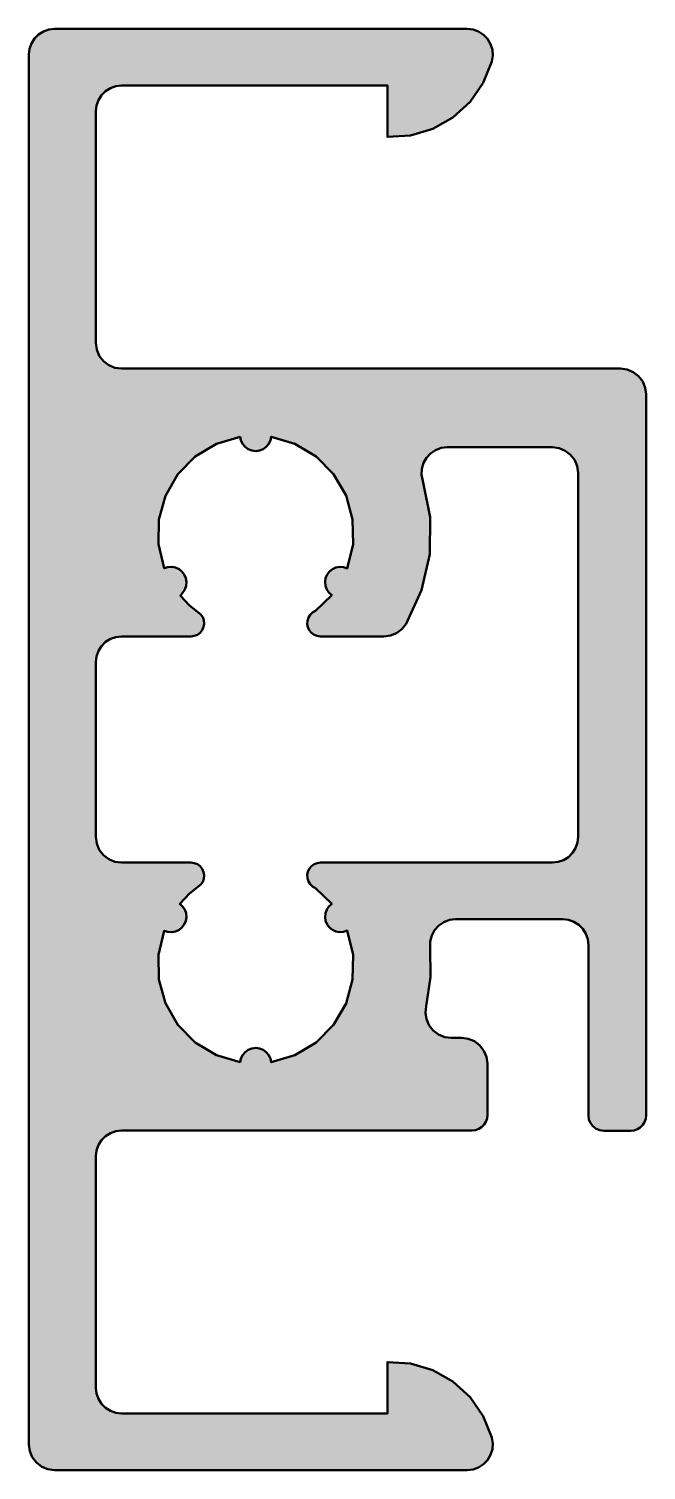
# Model space of a CAD drawing. Extents: x 0 to 12, y 0 to 28.
import ezdxf

# ---------------------------------------------------------------- set-up
doc = ezdxf.new("R2010")
doc.units = 0
doc.layers.add('0S-Alu contour', color=7, linetype='Continuous', lineweight=50)
doc.layers.add('0S-Alu hatch', color=252, linetype='Continuous', lineweight=25)

# ---------------------------------------------------------------- blocks, each defined once
blk = doc.blocks.new('333780__DE70BE5F_2194_49CC_A51D_D94FEA0F020E_')
at = {"layer": '0S-Alu hatch'}
h = blk.add_hatch(color=256, dxfattribs=at)
h.paths.add_polyline_path([(0.5, 0), (8.506, 0), (8.62, 0.013), (8.728, 0.052), (8.824, 0.114), (8.904, 0.197), (8.962, 0.296), (8.997, 0.405), (9.005, 0.52), (8.988, 0.633), (8.82, 1.05), (8.563, 1.419), (8.231, 1.722), (7.839, 1.943), (7.409, 2.071), (6.96, 2.1), (6.96, 1.1), (1.8, 1.1), (1.689, 1.113), (1.583, 1.15), (1.488, 1.209), (1.409, 1.288), (1.35, 1.383), (1.313, 1.489), (1.3, 1.6), (1.3, 6.1), (1.313, 6.211), (1.35, 6.317), (1.409, 6.412), (1.488, 6.491), (1.583, 6.55), (1.689, 6.587), (1.8, 6.6), (8.6, 6.6), (8.667, 6.608), (8.73, 6.63), (8.787, 6.665), (8.835, 6.713), (8.87, 6.77), (8.893, 6.833), (8.9, 6.9), (8.9, 7.898), (8.883, 8.027), (8.833, 8.148), (8.754, 8.251), (8.65, 8.331), (8.529, 8.381), (8.4, 8.398), (8.197, 8.398), (8.07, 8.414), (7.951, 8.463), (7.848, 8.54), (7.768, 8.641), (7.717, 8.759), (7.697, 8.886), (7.711, 9.014), (7.796, 9.579), (7.786, 10.151), (7.788, 10.27), (7.818, 10.386), (7.875, 10.491), (7.954, 10.579), (8.053, 10.646), (8.165, 10.688), (8.283, 10.702), (10.36, 10.702), (10.471, 10.69), (10.577, 10.653), (10.672, 10.593), (10.751, 10.514), (10.811, 10.419), (10.848, 10.314), (10.86, 10.202), (10.86, 6.893), (10.87, 6.815), (10.9, 6.743), (10.948, 6.681), (11.01, 6.633), (11.082, 6.603), (11.16, 6.593), (11.68, 6.593), (11.747, 6.601), (11.81, 6.623), (11.867, 6.659), (11.915, 6.706), (11.95, 6.763), (11.973, 6.826), (11.98, 6.893), (11.98, 20.9), (11.963, 21.029), (11.913, 21.15), (11.834, 21.254), (11.73, 21.333), (11.609, 21.383), (11.48, 21.4), (1.8, 21.4), (1.671, 21.417), (1.55, 21.467), (1.446, 21.546), (1.367, 21.65), (1.317, 21.771), (1.3, 21.9), (1.3, 26.4), (1.313, 26.511), (1.35, 26.617), (1.409, 26.712), (1.488, 26.791), (1.583, 26.85), (1.689, 26.887), (1.8, 26.9), (6.96, 26.9), (6.96, 25.9), (7.409, 25.929), (7.839, 26.057), (8.231, 26.278), (8.563, 26.581), (8.82, 26.95), (8.988, 27.367), (9.005, 27.48), (8.997, 27.595), (8.962, 27.704), (8.904, 27.803), (8.824, 27.886), (8.728, 27.948), (8.62, 27.987), (8.506, 28), (0.5, 28), (0.389, 27.987), (0.283, 27.95), (0.188, 27.891), (0.109, 27.812), (0.05, 27.717), (0.013, 27.611), (0, 27.5), (0, 0.5), (0.017, 0.371), (0.067, 0.25), (0.146, 0.146), (0.25, 0.067), (0.371, 0.017)])
h.paths.add_polyline_path([(3.64, 8.063), (3.228, 8.31), (2.891, 8.653), (2.651, 9.069), (2.523, 9.532), (2.515, 10.013), (2.629, 10.48), (2.699, 10.457), (2.773, 10.452), (2.846, 10.466), (2.914, 10.497), (2.972, 10.544), (3.017, 10.603), (3.046, 10.671), (3.057, 10.745), (3.05, 10.819), (3.025, 10.889), (2.984, 10.951), (2.929, 11), (3.119, 11.203), (3.337, 11.375), (3.374, 11.429), (3.396, 11.49), (3.402, 11.556), (3.391, 11.62), (3.365, 11.68), (3.324, 11.731), (3.271, 11.77), (3.21, 11.794), (3.146, 11.802), (1.8, 11.802), (1.671, 11.819), (1.55, 11.869), (1.446, 11.949), (1.367, 12.052), (1.317, 12.173), (1.3, 12.302), (1.3, 15.698), (1.313, 15.809), (1.35, 15.915), (1.409, 16.009), (1.488, 16.089), (1.583, 16.148), (1.689, 16.185), (1.8, 16.198), (3.146, 16.198), (3.21, 16.206), (3.271, 16.23), (3.324, 16.269), (3.365, 16.32), (3.391, 16.38), (3.402, 16.444), (3.396, 16.51), (3.374, 16.571), (3.337, 16.625), (3.119, 16.797), (2.942, 16.986), (3.025, 17.111), (3.05, 17.181), (3.057, 17.255), (3.046, 17.329), (3.017, 17.397), (2.972, 17.456), (2.914, 17.503), (2.846, 17.534), (2.773, 17.548), (2.699, 17.543), (2.629, 17.52), (2.515, 17.987), (2.523, 18.468), (2.651, 18.931), (2.891, 19.347), (3.228, 19.69), (3.64, 19.937), (4.101, 20.073), (4.117, 20.001), (4.15, 19.934), (4.198, 19.877), (4.259, 19.834), (4.328, 19.807), (4.402, 19.798), (4.476, 19.807), (4.545, 19.834), (4.606, 19.878), (4.654, 19.934), (4.687, 20.001), (4.703, 20.074), (5.164, 19.939), (5.577, 19.692), (5.915, 19.349), (6.156, 18.932), (6.284, 18.468), (6.292, 17.987), (6.178, 17.519), (6.107, 17.543), (6.033, 17.548), (5.96, 17.535), (5.892, 17.504), (5.833, 17.457), (5.788, 17.398), (5.759, 17.329), (5.748, 17.255), (5.755, 17.181), (5.781, 17.111), (5.823, 17.049), (5.878, 17), (5.563, 16.692), (5.507, 16.661), (5.46, 16.617), (5.426, 16.562), (5.407, 16.501), (5.403, 16.437), (5.415, 16.374), (5.443, 16.316), (5.484, 16.267), (5.536, 16.229), (5.596, 16.206), (5.659, 16.198), (6.891, 16.198), (7.019, 16.214), (7.138, 16.263), (7.241, 16.34), (7.32, 16.441), (7.623, 17.094), (7.781, 17.796), (7.788, 18.516), (7.643, 19.221), (7.621, 19.336), (7.626, 19.453), (7.658, 19.566), (7.716, 19.668), (7.796, 19.753), (7.893, 19.818), (8.003, 19.859), (8.12, 19.872), (10.16, 19.872), (10.289, 19.855), (10.41, 19.805), (10.514, 19.726), (10.593, 19.622), (10.643, 19.502), (10.66, 19.372), (10.66, 12.302), (10.648, 12.191), (10.611, 12.085), (10.551, 11.991), (10.472, 11.911), (10.377, 11.852), (10.271, 11.815), (10.16, 11.802), (5.659, 11.802), (5.595, 11.794), (5.535, 11.771), (5.484, 11.733), (5.443, 11.684), (5.415, 11.626), (5.403, 11.563), (5.407, 11.499), (5.426, 11.438), (5.46, 11.383), (5.507, 11.339), (5.563, 11.308), (5.878, 11), (5.823, 10.951), (5.781, 10.889), (5.755, 10.819), (5.748, 10.745), (5.759, 10.671), (5.788, 10.602), (5.833, 10.543), (5.892, 10.496), (5.96, 10.465), (6.033, 10.452), (6.107, 10.457), (6.178, 10.481), (6.292, 10.013), (6.284, 9.532), (6.156, 9.068), (5.915, 8.651), (5.577, 8.308), (5.164, 8.061), (4.703, 7.926), (4.687, 7.999), (4.654, 8.066), (4.606, 8.122), (4.545, 8.166), (4.476, 8.193), (4.402, 8.202), (4.328, 8.193), (4.259, 8.166), (4.198, 8.123), (4.15, 8.066), (4.117, 7.999), (4.101, 7.927)])
at = {"layer": '0S-Alu contour', "color": 7}
for points in [[(0.5, 0), (8.506, 0), (8.62, 0.013), (8.728, 0.052), (8.824, 0.114), (8.904, 0.197), (8.962, 0.296), (8.997, 0.405), (9.005, 0.52), (8.988, 0.633), (8.82, 1.05), (8.563, 1.419), (8.231, 1.722), (7.839, 1.943), (7.409, 2.071), (6.96, 2.1), (6.96, 1.1), (1.8, 1.1), (1.689, 1.113), (1.583, 1.15), (1.488, 1.209), (1.409, 1.288), (1.35, 1.383), (1.313, 1.489), (1.3, 1.6), (1.3, 6.1), (1.313, 6.211), (1.35, 6.317), (1.409, 6.412), (1.488, 6.491), (1.583, 6.55), (1.689, 6.587), (1.8, 6.6), (8.6, 6.6), (8.667, 6.608), (8.73, 6.63), (8.787, 6.665), (8.835, 6.713), (8.87, 6.77), (8.893, 6.833), (8.9, 6.9), (8.9, 7.898), (8.883, 8.027), (8.833, 8.148), (8.754, 8.251), (8.65, 8.331), (8.529, 8.381), (8.4, 8.398), (8.197, 8.398), (8.07, 8.414), (7.951, 8.463), (7.848, 8.54), (7.768, 8.641), (7.717, 8.759), (7.697, 8.886), (7.711, 9.014), (7.796, 9.579), (7.786, 10.151), (7.788, 10.27), (7.818, 10.386), (7.875, 10.491), (7.954, 10.579), (8.053, 10.646), (8.165, 10.688), (8.283, 10.702), (10.36, 10.702), (10.471, 10.69), (10.577, 10.653), (10.672, 10.593), (10.751, 10.514), (10.811, 10.419), (10.848, 10.314), (10.86, 10.202), (10.86, 6.893), (10.87, 6.815), (10.9, 6.743), (10.948, 6.681), (11.01, 6.633), (11.082, 6.603), (11.16, 6.593), (11.68, 6.593), (11.747, 6.601), (11.81, 6.623), (11.867, 6.659), (11.915, 6.706), (11.95, 6.763), (11.973, 6.826), (11.98, 6.893), (11.98, 20.9), (11.963, 21.029), (11.913, 21.15), (11.834, 21.254), (11.73, 21.333), (11.609, 21.383), (11.48, 21.4), (1.8, 21.4), (1.671, 21.417), (1.55, 21.467), (1.446, 21.546), (1.367, 21.65), (1.317, 21.771), (1.3, 21.9), (1.3, 26.4), (1.313, 26.511), (1.35, 26.617), (1.409, 26.712), (1.488, 26.791), (1.583, 26.85), (1.689, 26.887), (1.8, 26.9), (6.96, 26.9), (6.96, 25.9), (7.409, 25.929), (7.839, 26.057), (8.231, 26.278), (8.563, 26.581), (8.82, 26.95), (8.988, 27.367), (9.005, 27.48), (8.997, 27.595), (8.962, 27.704), (8.904, 27.803), (8.824, 27.886), (8.728, 27.948), (8.62, 27.987), (8.506, 28), (0.5, 28), (0.389, 27.987), (0.283, 27.95), (0.188, 27.891), (0.109, 27.812), (0.05, 27.717), (0.013, 27.611), (0, 27.5), (0, 0.5), (0.017, 0.371), (0.067, 0.25), (0.146, 0.146), (0.25, 0.067), (0.371, 0.017), (0.5, 0)], [(3.64, 8.063), (3.228, 8.31), (2.891, 8.653), (2.651, 9.069), (2.523, 9.532), (2.515, 10.013), (2.629, 10.48), (2.699, 10.457), (2.773, 10.452), (2.846, 10.466), (2.914, 10.497), (2.972, 10.544), (3.017, 10.603), (3.046, 10.671), (3.057, 10.745), (3.05, 10.819), (3.025, 10.889), (2.984, 10.951), (2.929, 11), (3.119, 11.203), (3.337, 11.375), (3.374, 11.429), (3.396, 11.49), (3.402, 11.556), (3.391, 11.62), (3.365, 11.68), (3.324, 11.731), (3.271, 11.77), (3.21, 11.794), (3.146, 11.802), (1.8, 11.802), (1.671, 11.819), (1.55, 11.869), (1.446, 11.949), (1.367, 12.052), (1.317, 12.173), (1.3, 12.302), (1.3, 15.698), (1.313, 15.809), (1.35, 15.915), (1.409, 16.009), (1.488, 16.089), (1.583, 16.148), (1.689, 16.185), (1.8, 16.198), (3.146, 16.198), (3.21, 16.206), (3.271, 16.23), (3.324, 16.269), (3.365, 16.32), (3.391, 16.38), (3.402, 16.444), (3.396, 16.51), (3.374, 16.571), (3.337, 16.625), (3.119, 16.797), (2.942, 16.986), (3.025, 17.111), (3.05, 17.181), (3.057, 17.255), (3.046, 17.329), (3.017, 17.397), (2.972, 17.456), (2.914, 17.503), (2.846, 17.534), (2.773, 17.548), (2.699, 17.543), (2.629, 17.52), (2.515, 17.987), (2.523, 18.468), (2.651, 18.931), (2.891, 19.347), (3.228, 19.69), (3.64, 19.937), (4.101, 20.073), (4.117, 20.001), (4.15, 19.934), (4.198, 19.877), (4.259, 19.834), (4.328, 19.807), (4.402, 19.798), (4.476, 19.807), (4.545, 19.834), (4.606, 19.878), (4.654, 19.934), (4.687, 20.001), (4.703, 20.074), (5.164, 19.939), (5.577, 19.692), (5.915, 19.349), (6.156, 18.932), (6.284, 18.468), (6.292, 17.987), (6.178, 17.519), (6.107, 17.543), (6.033, 17.548), (5.96, 17.535), (5.892, 17.504), (5.833, 17.457), (5.788, 17.398), (5.759, 17.329), (5.748, 17.255), (5.755, 17.181), (5.781, 17.111), (5.823, 17.049), (5.878, 17), (5.563, 16.692), (5.507, 16.661), (5.46, 16.617), (5.426, 16.562), (5.407, 16.501), (5.403, 16.437), (5.415, 16.374), (5.443, 16.316), (5.484, 16.267), (5.536, 16.229), (5.596, 16.206), (5.659, 16.198), (6.891, 16.198), (7.019, 16.214), (7.138, 16.263), (7.241, 16.34), (7.32, 16.441), (7.623, 17.094), (7.781, 17.796), (7.788, 18.516), (7.643, 19.221), (7.621, 19.336), (7.626, 19.453), (7.658, 19.566), (7.716, 19.668), (7.796, 19.753), (7.893, 19.818), (8.003, 19.859), (8.12, 19.872), (10.16, 19.872), (10.289, 19.855), (10.41, 19.805), (10.514, 19.726), (10.593, 19.622), (10.643, 19.502), (10.66, 19.372), (10.66, 12.302), (10.648, 12.191), (10.611, 12.085), (10.551, 11.991), (10.472, 11.911), (10.377, 11.852), (10.271, 11.815), (10.16, 11.802), (5.659, 11.802), (5.595, 11.794), (5.535, 11.771), (5.484, 11.733), (5.443, 11.684), (5.415, 11.626), (5.403, 11.563), (5.407, 11.499), (5.426, 11.438), (5.46, 11.383), (5.507, 11.339), (5.563, 11.308), (5.878, 11), (5.823, 10.951), (5.781, 10.889), (5.755, 10.819), (5.748, 10.745), (5.759, 10.671), (5.788, 10.602), (5.833, 10.543), (5.892, 10.496), (5.96, 10.465), (6.033, 10.452), (6.107, 10.457), (6.178, 10.481), (6.292, 10.013), (6.284, 9.532), (6.156, 9.068), (5.915, 8.651), (5.577, 8.308), (5.164, 8.061), (4.703, 7.926), (4.687, 7.999), (4.654, 8.066), (4.606, 8.122), (4.545, 8.166), (4.476, 8.193), (4.402, 8.202), (4.328, 8.193), (4.259, 8.166), (4.198, 8.123), (4.15, 8.066), (4.117, 7.999), (4.101, 7.927), (3.64, 8.063)]]:
    blk.add_lwpolyline(points, close=True, dxfattribs=at)
blk = doc.blocks.new('333780__FAAC312B_2C73_4D39_9AC8_7644A2C7CB84_')
at = {"layer": '0S-Alu contour', "color": 7}
blk.add_blockref('333780__DE70BE5F_2194_49CC_A51D_D94FEA0F020E_', (0, 0), dxfattribs=at)

msp = doc.modelspace()

# ---------------------------------------------------------------- block references
at = {"layer": '0S-Alu contour', "color": 7}
msp.add_blockref('333780__FAAC312B_2C73_4D39_9AC8_7644A2C7CB84_', (0, 0), dxfattribs=at)

doc.saveas('drawing.dxf')
